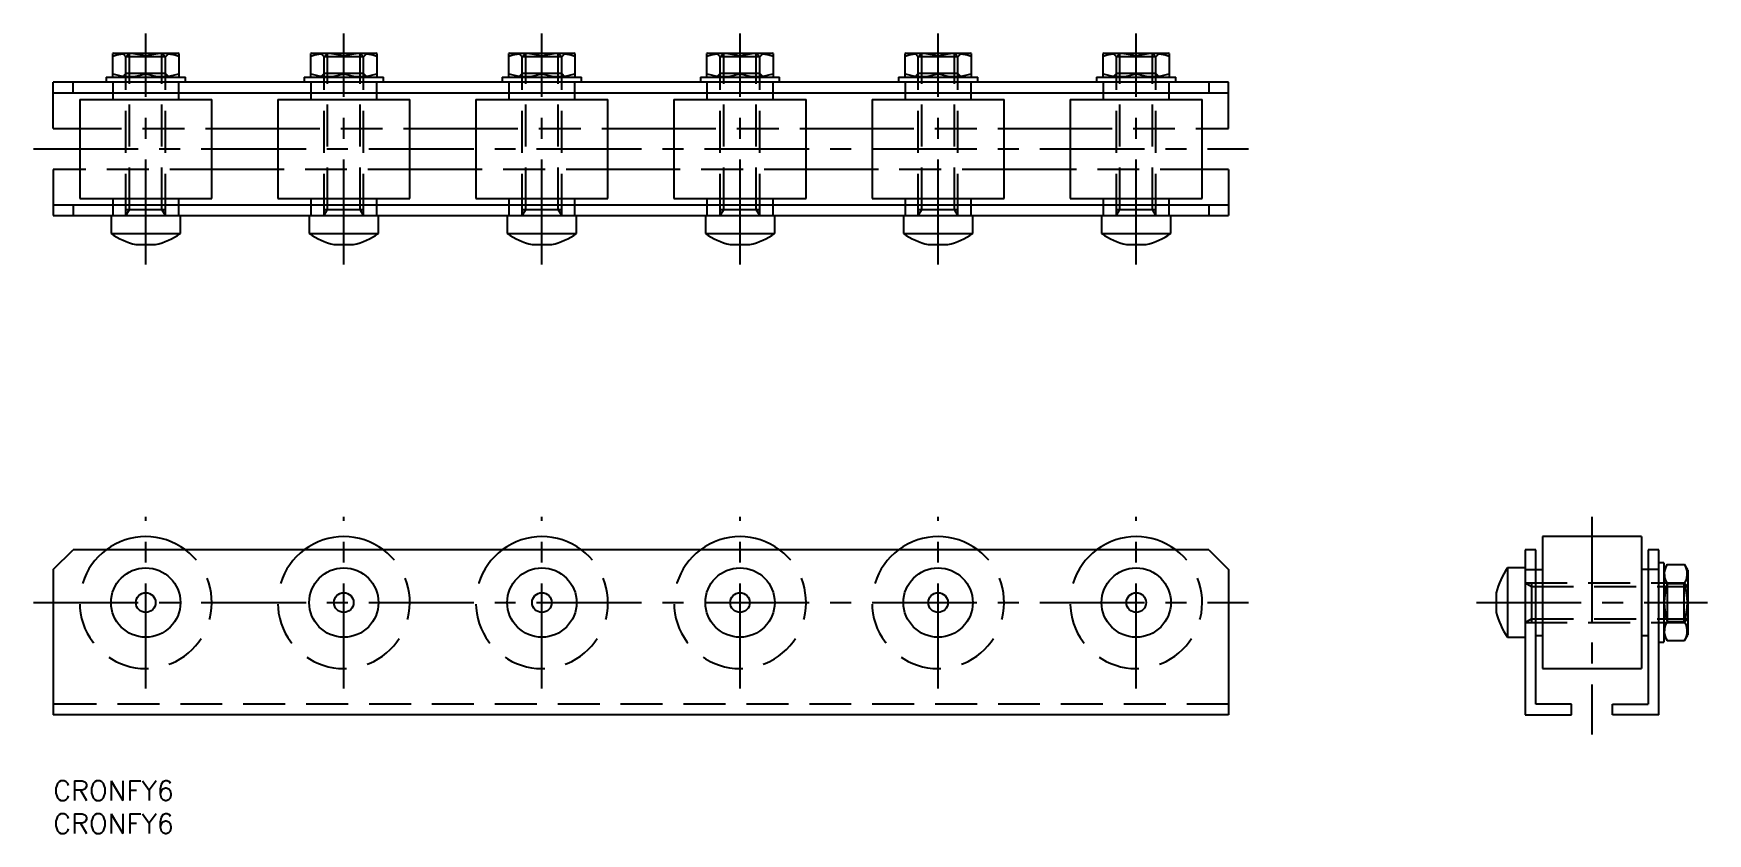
# Model space of a CAD drawing. Extents: x -3 to 251, y -8 to 113.
import ezdxf

# ---------------------------------------------------------------- set-up
doc = ezdxf.new("R2010")
doc.units = 0
doc.header["$LTSCALE"] = 0.5
doc.linetypes.add('CENTER', pattern=[50.8, 31.75, -6.35, 6.35, -6.35])
doc.linetypes.add('DASHED', pattern=[19.05, 12.7, -6.35])
for name, color, linetype in [('MSM_CENTER', 1, 'CENTER'), ('MSM_CONTINUOUS', 7, 'CONTINUOUS'), ('MSM_DASHED', 4, 'DASHED'), ('MSM_PART_NUMBER', 7, 'CONTINUOUS')]:
    doc.layers.add(name, color=color, linetype=linetype)
doc.styles.get("Standard").update_dxf_attribs({"font": 'txt.shx', "height": 3, "bigfont": 'bigfont.shx'})

# ---------------------------------------------------------------- blocks, each defined once
blk = doc.blocks.new('*U28')
at = {"layer": 'MSM_PART_NUMBER'}
blk.add_text('CRONFY6', height=3, dxfattribs=at).set_placement((0, -3))
blk = doc.blocks.new('*U29')
at = {"layer": 'MSM_PART_NUMBER'}
blk.add_text('CRONFY6', height=3, dxfattribs=at).set_placement((0, -8))

msp = doc.modelspace()

# ---------------------------------------------------------------- linework, layer by layer
at = {"layer": 'MSM_CENTER'}
for p, q in [((14, 78.24), (14, 113.24)), ((44, 78.24), (44, 113.24)), ((74, 78.24), (74, 113.24)), ((104, 78.24), (104, 113.24)), ((134, 78.24), (134, 113.24)), ((164, 78.24), (164, 113.24)), ((-3, 95.74), (181, 95.74)), ((14, 14), (14, 40)), ((44, 14), (44, 40)), ((74, 14), (74, 40)), ((104, 14), (104, 40)), ((134, 14), (134, 40)), ((164, 14), (164, 40)), ((233.03, 40), (233.03, 7)), ((-3, 27), (181, 27)), ((215.53, 27), (250.53, 27))]:
    msp.add_line(p, q, dxfattribs=at)
at = {"layer": 'MSM_CONTINUOUS'}
for p, q in [((9.1, 110.24), (9, 110.18)), ((9, 106.7), (9, 110.18)), ((9.1, 110.24), (18.9, 110.24)), ((14, 107.14), (14, 109.73)), ((19, 110.18), (18.9, 110.24)), ((19, 110.18), (19, 106.7)), ((39.1, 110.24), (39, 110.18)), ((39, 106.7), (39, 110.18)), ((39.1, 110.24), (48.9, 110.24)), ((44, 107.14), (44, 109.73)), ((49, 110.18), (48.9, 110.24)), ((49, 110.18), (49, 106.7)), ((69.1, 110.24), (69, 110.18)), ((69, 106.7), (69, 110.18)), ((69.1, 110.24), (78.9, 110.24)), ((74, 107.14), (74, 109.73)), ((79, 110.18), (78.9, 110.24)), ((79, 110.18), (79, 106.7)), ((99.1, 110.24), (99, 110.18)), ((99, 106.7), (99, 110.18)), ((99.1, 110.24), (108.9, 110.24)), ((104, 107.14), (104, 109.73)), ((109, 110.18), (108.9, 110.24)), ((109, 110.18), (109, 106.7)), ((129.1, 110.24), (129, 110.18)), ((129, 106.7), (129, 110.18)), ((129.1, 110.24), (138.9, 110.24)), ((134, 107.14), (134, 109.73)), ((139, 110.18), (138.9, 110.24)), ((139, 110.18), (139, 106.7)), ((159.1, 110.24), (159, 110.18)), ((159, 106.7), (159, 110.18)), ((159.1, 110.24), (168.9, 110.24)), ((164, 107.14), (164, 109.73)), ((169, 110.18), (168.9, 110.24)), ((169, 110.18), (169, 106.7)), ((8, 106.64), (8, 105.84)), ((8, 106.64), (20, 106.64)), ((9, 106.7), (9.1, 106.64)), ((18.9, 106.64), (19, 106.7)), ((20, 105.84), (20, 106.64)), ((38, 106.64), (38, 105.84)), ((38, 106.64), (50, 106.64)), ((39, 106.7), (39.1, 106.64)), ((48.9, 106.64), (49, 106.7)), ((50, 105.84), (50, 106.64)), ((68, 106.64), (68, 105.84)), ((68, 106.64), (80, 106.64)), ((69, 106.7), (69.1, 106.64)), ((78.9, 106.64), (79, 106.7)), ((80, 105.84), (80, 106.64)), ((98, 106.64), (98, 105.84)), ((98, 106.64), (110, 106.64)), ((99, 106.7), (99.1, 106.64)), ((108.9, 106.64), (109, 106.7)), ((110, 105.84), (110, 106.64)), ((128, 106.64), (128, 105.84)), ((128, 106.64), (140, 106.64)), ((129, 106.7), (129.1, 106.64)), ((138.9, 106.64), (139, 106.7)), ((140, 105.84), (140, 106.64)), ((158, 106.64), (158, 105.84)), ((158, 106.64), (170, 106.64)), ((159, 106.7), (159.1, 106.64)), ((168.9, 106.64), (169, 106.7)), ((170, 105.84), (170, 106.64)), ((0, 98.84), (0, 105.84)), ((178, 105.84), (0, 105.84)), ((0, 104.24), (178, 104.24)), ((3, 104.24), (3, 105.84)), ((9, 104.24), (9, 103.24)), ((19, 103.24), (19, 104.24)), ((39, 104.24), (39, 103.24)), ((49, 103.24), (49, 104.24)), ((69, 104.24), (69, 103.24)), ((79, 103.24), (79, 104.24)), ((99, 104.24), (99, 103.24)), ((109, 103.24), (109, 104.24)), ((129, 104.24), (129, 103.24)), ((139, 103.24), (139, 104.24)), ((159, 104.24), (159, 103.24)), ((169, 103.24), (169, 104.24)), ((175, 105.84), (175, 104.24)), ((178, 98.84), (178, 105.84)), ((4, 103.24), (4, 88.24)), ((4, 103.24), (24, 103.24)), ((24, 88.24), (24, 103.24)), ((34, 103.24), (34, 88.24)), ((34, 103.24), (54, 103.24)), ((54, 88.24), (54, 103.24)), ((64, 103.24), (64, 88.24)), ((64, 103.24), (84, 103.24)), ((84, 88.24), (84, 103.24)), ((94, 103.24), (94, 88.24)), ((94, 103.24), (114, 103.24)), ((114, 88.24), (114, 103.24)), ((124, 103.24), (124, 88.24)), ((124, 103.24), (144, 103.24)), ((144, 88.24), (144, 103.24)), ((154, 103.24), (154, 88.24)), ((154, 103.24), (174, 103.24)), ((174, 88.24), (174, 103.24)), ((0, 98.84), (4, 98.84)), ((24, 98.84), (34, 98.84)), ((54, 98.84), (64, 98.84)), ((84, 98.84), (94, 98.84)), ((114, 98.84), (124, 98.84)), ((144, 98.84), (154, 98.84)), ((174, 98.84), (178, 98.84)), ((0, 92.64), (0, 85.64)), ((4, 92.64), (0, 92.64)), ((34, 92.64), (24, 92.64)), ((64, 92.64), (54, 92.64)), ((94, 92.64), (84, 92.64)), ((124, 92.64), (114, 92.64)), ((154, 92.64), (144, 92.64)), ((178, 92.64), (174, 92.64)), ((178, 92.64), (178, 85.64)), ((178, 87.24), (0, 87.24)), ((3, 87.24), (3, 85.64)), ((4, 88.24), (24, 88.24)), ((9, 88.24), (9, 87.24)), ((19, 87.24), (19, 88.24)), ((34, 88.24), (54, 88.24)), ((39, 88.24), (39, 87.24)), ((49, 87.24), (49, 88.24)), ((64, 88.24), (84, 88.24)), ((69, 88.24), (69, 87.24)), ((79, 87.24), (79, 88.24)), ((94, 88.24), (114, 88.24)), ((99, 88.24), (99, 87.24)), ((109, 87.24), (109, 88.24)), ((124, 88.24), (144, 88.24)), ((129, 88.24), (129, 87.24)), ((139, 87.24), (139, 88.24)), ((154, 88.24), (174, 88.24)), ((159, 88.24), (159, 87.24)), ((169, 87.24), (169, 88.24)), ((175, 87.24), (175, 85.64)), ((0, 85.64), (178, 85.64)), ((8.75, 85.64), (8.75, 82.93)), ((19.25, 82.93), (19.25, 85.64)), ((38.75, 85.64), (38.75, 82.93)), ((49.25, 82.93), (49.25, 85.64)), ((68.75, 85.64), (68.75, 82.93)), ((79.25, 82.93), (79.25, 85.64)), ((98.75, 85.64), (98.75, 82.93)), ((109.25, 82.93), (109.25, 85.64)), ((128.75, 85.64), (128.75, 82.93)), ((139.25, 82.93), (139.25, 85.64)), ((158.75, 85.64), (158.75, 82.93)), ((169.25, 82.93), (169.25, 85.64)), ((8.75, 82.93), (19.25, 82.93)), ((12.51, 81.24), (15.49, 81.24)), ((38.75, 82.93), (49.25, 82.93)), ((42.51, 81.24), (45.49, 81.24)), ((68.75, 82.93), (79.25, 82.93)), ((72.51, 81.24), (75.49, 81.24)), ((98.75, 82.93), (109.25, 82.93)), ((102.51, 81.24), (105.49, 81.24)), ((128.75, 82.93), (139.25, 82.93)), ((132.51, 81.24), (135.49, 81.24)), ((158.75, 82.93), (169.25, 82.93)), ((162.51, 81.24), (165.49, 81.24)), ((225.53, 37), (225.53, 17)), ((240.53, 37), (225.53, 37)), ((240.53, 37), (240.53, 17)), ((0, 32), (3, 35)), ((175, 35), (3, 35)), ((175, 35), (178, 32)), ((224.53, 35), (222.93, 35)), ((222.93, 35), (222.93, 10)), ((224.53, 11.6), (224.53, 35)), ((241.53, 35), (241.53, 11.6)), ((243.13, 35), (241.53, 35)), ((243.13, 10), (243.13, 35)), ((243.93, 33), (243.13, 33)), ((243.93, 33), (243.93, 21)), ((0, 32), (0, 10)), ((178, 32), (178, 10)), ((220.22, 32.25), (220.22, 21.75)), ((222.93, 32.25), (220.22, 32.25)), ((222.93, 32), (225.53, 32)), ((243.13, 32), (240.53, 32)), ((244.43, 32.77), (243.93, 31.9)), ((244.43, 32.77), (247.02, 32.77)), ((247.53, 31.9), (247.02, 32.77)), ((247.53, 31.9), (247.53, 22.1)), ((218.53, 28.49), (218.53, 25.51)), ((244.43, 29.89), (247.02, 29.89)), ((244.43, 24.11), (247.02, 24.11)), ((220.22, 21.75), (222.93, 21.75)), ((224.53, 22), (225.53, 22)), ((240.53, 22), (241.53, 22)), ((243.13, 21), (243.93, 21)), ((243.93, 22.1), (244.43, 21.23)), ((244.43, 21.23), (247.02, 21.23)), ((247.02, 21.23), (247.53, 22.1)), ((225.53, 17), (240.53, 17)), ((229.93, 11.6), (224.53, 11.6)), ((229.93, 10), (229.93, 11.6)), ((236.13, 11.6), (241.53, 11.6)), ((236.13, 10), (236.13, 11.6)), ((178, 10), (0, 10)), ((222.93, 10), (229.93, 10)), ((243.13, 10), (236.13, 10))]:
    msp.add_line(p, q, dxfattribs=at)
for centre, radius in [((14, 27), 5.25), ((44, 27), 5.25), ((74, 27), 5.25), ((104, 27), 5.25), ((134, 27), 5.25), ((164, 27), 5.25), ((14, 27), 1.49), ((44, 27), 1.49), ((74, 27), 1.49), ((104, 27), 1.49), ((134, 27), 1.49), ((164, 27), 1.49)]:
    msp.add_circle(centre, radius, dxfattribs=at)
for centre, radius, start, end in [((11.5, 102.81), 7.37, 70.1592, 109.8408), ((16.5, 102.81), 7.37, 70.1592, 109.8408), ((41.5, 102.81), 7.37, 70.1592, 109.8408), ((46.5, 102.81), 7.37, 70.1592, 109.8408), ((71.5, 102.81), 7.37, 70.1592, 109.8408), ((76.5, 102.81), 7.37, 70.1592, 109.8408), ((101.5, 102.81), 7.37, 70.1592, 109.8408), ((106.5, 102.81), 7.37, 70.1592, 109.8408), ((131.5, 102.81), 7.37, 70.1592, 109.8408), ((136.5, 102.81), 7.37, 70.1592, 109.8408), ((161.5, 102.81), 7.37, 70.1592, 109.8408), ((166.5, 102.81), 7.37, 70.1592, 109.8408), ((11.5, 114.07), 7.37, 250.1592, 289.8408), ((16.5, 114.07), 7.37, 250.1592, 289.8408), ((41.5, 114.07), 7.37, 250.1592, 289.8408), ((46.5, 114.07), 7.37, 250.1592, 289.8408), ((71.5, 114.07), 7.37, 250.1592, 289.8408), ((76.5, 114.07), 7.37, 250.1592, 289.8408), ((101.5, 114.07), 7.37, 250.1592, 289.8408), ((106.5, 114.07), 7.37, 250.1592, 289.8408), ((131.5, 114.07), 7.37, 250.1592, 289.8408), ((136.5, 114.07), 7.37, 250.1592, 289.8408), ((161.5, 114.07), 7.37, 250.1592, 289.8408), ((166.5, 114.07), 7.37, 250.1592, 289.8408), ((15.54, 92.97), 12.12, 235.9445, 255.5214), ((12.46, 92.97), 12.12, 284.4786, 304.0555), ((45.54, 92.97), 12.12, 235.9445, 255.5214), ((42.46, 92.97), 12.12, 284.4786, 304.0555), ((75.54, 92.97), 12.12, 235.9445, 255.5214), ((72.46, 92.97), 12.12, 284.4786, 304.0555), ((105.54, 92.97), 12.12, 235.9445, 255.5214), ((102.46, 92.97), 12.12, 284.4786, 304.0555), ((135.54, 92.97), 12.12, 235.9445, 255.5214), ((132.46, 92.97), 12.12, 284.4786, 304.0555), ((165.54, 92.97), 12.12, 235.9445, 255.5214), ((162.46, 92.97), 12.12, 284.4786, 304.0555), ((14, 27), 10, 53.1301, 126.8699), ((44, 27), 10, 53.1301, 126.8699), ((74, 27), 10, 53.1301, 126.8699), ((104, 27), 10, 53.1301, 126.8699), ((134, 27), 10, 53.1301, 126.8699), ((164, 27), 10, 53.1301, 126.8699), ((230.26, 25.46), 12.12, 145.9445, 165.5214), ((246.54, 31.33), 2.56, 154.3574, 214.3573), ((244.91, 31.33), 2.56, 325.6427, 25.6426), ((253.59, 27), 9.61, 162.5124, 197.4876), ((237.86, 27), 9.61, 342.5124, 17.4876), ((230.26, 28.54), 12.12, 194.4786, 214.0555), ((246.54, 22.67), 2.56, 145.6427, 205.6426), ((244.91, 22.67), 2.56, 334.3574, 34.3573)]:
    msp.add_arc(centre, radius, start, end, dxfattribs=at)
at = {"layer": 'MSM_DASHED'}
for p, q in [((10.46, 110.24), (11, 109.7)), ((11.54, 110.24), (11, 109.7)), ((17, 109.7), (11, 109.7)), ((11, 85.64), (11, 109.7)), ((11.54, 86.58), (11.54, 110.24)), ((16.46, 110.24), (17, 109.7)), ((16.46, 86.58), (16.46, 110.24)), ((17.54, 110.24), (17, 109.7)), ((17, 85.64), (17, 109.7)), ((40.46, 110.24), (41, 109.7)), ((41.54, 110.24), (41, 109.7)), ((47, 109.7), (41, 109.7)), ((41, 85.64), (41, 109.7)), ((41.54, 86.58), (41.54, 110.24)), ((46.46, 110.24), (47, 109.7)), ((46.46, 86.58), (46.46, 110.24)), ((47.54, 110.24), (47, 109.7)), ((47, 85.64), (47, 109.7)), ((70.46, 110.24), (71, 109.7)), ((71.54, 110.24), (71, 109.7)), ((77, 109.7), (71, 109.7)), ((71, 85.64), (71, 109.7)), ((71.54, 86.58), (71.54, 110.24)), ((76.46, 110.24), (77, 109.7)), ((76.46, 86.58), (76.46, 110.24)), ((77.54, 110.24), (77, 109.7)), ((77, 85.64), (77, 109.7)), ((100.46, 110.24), (101, 109.7)), ((101.54, 110.24), (101, 109.7)), ((107, 109.7), (101, 109.7)), ((101, 85.64), (101, 109.7)), ((101.54, 86.58), (101.54, 110.24)), ((106.46, 110.24), (107, 109.7)), ((106.46, 86.58), (106.46, 110.24)), ((107.54, 110.24), (107, 109.7)), ((107, 85.64), (107, 109.7)), ((130.46, 110.24), (131, 109.7)), ((131.54, 110.24), (131, 109.7)), ((137, 109.7), (131, 109.7)), ((131, 85.64), (131, 109.7)), ((131.54, 86.58), (131.54, 110.24)), ((136.46, 110.24), (137, 109.7)), ((136.46, 86.58), (136.46, 110.24)), ((137.54, 110.24), (137, 109.7)), ((137, 85.64), (137, 109.7)), ((160.46, 110.24), (161, 109.7)), ((161.54, 110.24), (161, 109.7)), ((167, 109.7), (161, 109.7)), ((161, 85.64), (161, 109.7)), ((161.54, 86.58), (161.54, 110.24)), ((166.46, 110.24), (167, 109.7)), ((166.46, 86.58), (166.46, 110.24)), ((167.54, 110.24), (167, 109.7)), ((167, 85.64), (167, 109.7)), ((10.46, 106.64), (11, 107.18)), ((17, 107.18), (11, 107.18)), ((17.54, 106.64), (17, 107.18)), ((40.46, 106.64), (41, 107.18)), ((47, 107.18), (41, 107.18)), ((47.54, 106.64), (47, 107.18)), ((70.46, 106.64), (71, 107.18)), ((77, 107.18), (71, 107.18)), ((77.54, 106.64), (77, 107.18)), ((100.46, 106.64), (101, 107.18)), ((107, 107.18), (101, 107.18)), ((107.54, 106.64), (107, 107.18)), ((130.46, 106.64), (131, 107.18)), ((137, 107.18), (131, 107.18)), ((137.54, 106.64), (137, 107.18)), ((160.46, 106.64), (161, 107.18)), ((167, 107.18), (161, 107.18)), ((167.54, 106.64), (167, 107.18)), ((9, 105.84), (9, 104.24)), ((19, 104.24), (19, 105.84)), ((39, 105.84), (39, 104.24)), ((49, 104.24), (49, 105.84)), ((69, 105.84), (69, 104.24)), ((79, 104.24), (79, 105.84)), ((99, 105.84), (99, 104.24)), ((109, 104.24), (109, 105.84)), ((129, 105.84), (129, 104.24)), ((139, 104.24), (139, 105.84)), ((159, 105.84), (159, 104.24)), ((169, 104.24), (169, 105.84)), ((4, 98.84), (24, 98.84)), ((34, 98.84), (54, 98.84)), ((64, 98.84), (84, 98.84)), ((94, 98.84), (114, 98.84)), ((124, 98.84), (144, 98.84)), ((154, 98.84), (174, 98.84)), ((24, 92.64), (4, 92.64)), ((54, 92.64), (34, 92.64)), ((84, 92.64), (64, 92.64)), ((114, 92.64), (94, 92.64)), ((144, 92.64), (124, 92.64)), ((174, 92.64), (154, 92.64)), ((9, 87.24), (9, 85.64)), ((11, 86.58), (17, 86.58)), ((11, 85.64), (11.54, 86.58)), ((17, 85.64), (16.46, 86.58)), ((19, 85.64), (19, 87.24)), ((39, 87.24), (39, 85.64)), ((41, 86.58), (47, 86.58)), ((41, 85.64), (41.54, 86.58)), ((47, 85.64), (46.46, 86.58)), ((49, 85.64), (49, 87.24)), ((69, 87.24), (69, 85.64)), ((71, 86.58), (77, 86.58)), ((71, 85.64), (71.54, 86.58)), ((77, 85.64), (76.46, 86.58)), ((79, 85.64), (79, 87.24)), ((99, 87.24), (99, 85.64)), ((101, 86.58), (107, 86.58)), ((101, 85.64), (101.54, 86.58)), ((107, 85.64), (106.46, 86.58)), ((109, 85.64), (109, 87.24)), ((129, 87.24), (129, 85.64)), ((131, 86.58), (137, 86.58)), ((131, 85.64), (131.54, 86.58)), ((137, 85.64), (136.46, 86.58)), ((139, 85.64), (139, 87.24)), ((159, 87.24), (159, 85.64)), ((161, 86.58), (167, 86.58)), ((161, 85.64), (161.54, 86.58)), ((167, 85.64), (166.46, 86.58)), ((169, 85.64), (169, 87.24)), ((243.93, 30.54), (244.47, 30)), ((247.53, 30.54), (246.99, 30)), ((222.93, 30), (246.99, 30)), ((222.93, 30), (223.86, 29.46)), ((223.86, 30), (223.86, 24)), ((223.86, 29.46), (247.53, 29.46)), ((244.47, 24), (244.47, 30)), ((246.99, 24), (246.99, 30)), ((247.53, 29.46), (246.99, 30)), ((222.93, 24), (223.86, 24.54)), ((222.93, 24), (246.99, 24)), ((223.86, 24.54), (247.53, 24.54)), ((243.93, 23.46), (244.47, 24)), ((247.53, 24.54), (246.99, 24)), ((247.53, 23.46), (246.99, 24)), ((178, 11.6), (0, 11.6))]:
    msp.add_line(p, q, dxfattribs=at)
for centre in [(14, 27), (44, 27), (74, 27), (104, 27), (134, 27), (164, 27)]:
    msp.add_arc(centre, 10, 126.8699, 53.1301, dxfattribs=at)

# ---------------------------------------------------------------- block references
at = {"layer": 'MSM_CONTINUOUS'}
for name in ['*U28', '*U29']:
    msp.add_blockref(name, (0, 0), dxfattribs=at)

doc.saveas('drawing.dxf')
